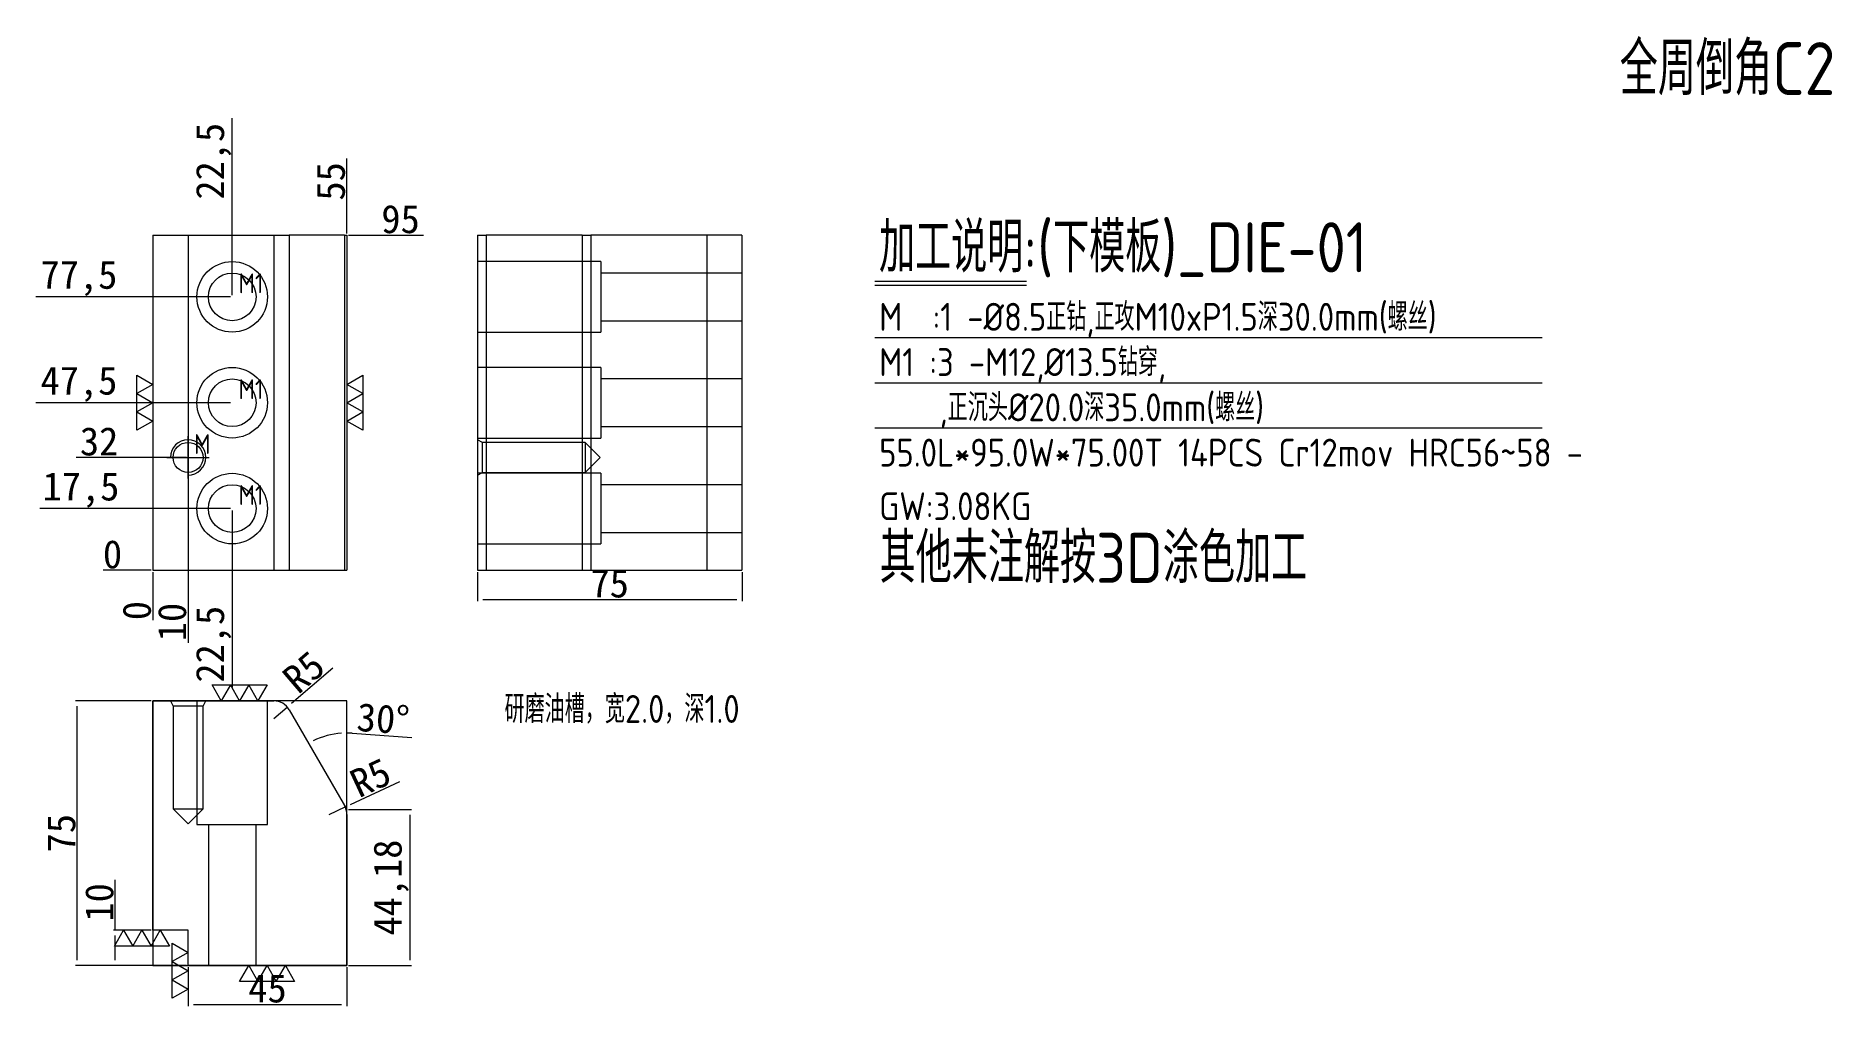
# Model space of a CAD drawing. Header units: millimetres. Extents: x 9172 to 9681, y 44809 to 45084.
import ezdxf

# ---------------------------------------------------------------- set-up
doc = ezdxf.new("R2010")
doc.units = ezdxf.units.MM
doc.linetypes.add('CENTER', pattern=[0])
doc.linetypes.add('DASHED', pattern=[0])
doc.layers.add('DIE', color=7, linetype='Continuous', true_color=0xffffff)
doc.layers.add('U1', color=7, linetype='Continuous', true_color=0xffffff)
doc.layers.add('dim', color=4, linetype='Continuous')
doc.layers.add('dim_temp', color=161, linetype='Continuous', lineweight=9)
doc.styles.add('_PUG_ERP', font='txt')
doc.styles.add('gbenor', font='gbenor.shx', dxfattribs={"bigfont": 'gbcbig'})
doc.dimstyles.new('_PUG_ERP', dxfattribs={"dimtxt": 8, "dimasz": 1.5, "dimexe": 0.5, "dimexo": 0.5, "dimgap": 0.5, "dimtad": 1, "dimtxsty": '_PUG_ERP', "dimblk": 'CLOSEDBLANK', "dimcen": 0, "dimclrd": 4, "dimclre": 4, "dimclrt": 3, "dimazin": 3, "dimtfac": 1, "dimtmove": 0, "dimatfit": 3, "dimldrblk": 'CLOSEDBLANK', "dimlwd": 9, "dimlwe": 9})

# ---------------------------------------------------------------- blocks, each defined once
blk = doc.blocks.new('*D1266')
at = {"layer": 'Defpoints', "color": 0}
for p in [(9260.15, 45027.5), (9268.4, 45027.5), (9205.15, 44932.5)]:
    blk.add_point(p, dxfattribs=at)
at = {"layer": 'dim_temp', "color": 4, "lineweight": 9}
blk.add_line((9260.65, 45027.5), (9281.85, 45027.5), dxfattribs=at)
at = {"layer": 'dim_temp', "color": 3, "lineweight": 18, "insert": (9275.37, 45032), "char_height": 8, "attachment_point": 5, "style": '_PUG_ERP'}
blk.add_mtext('95', dxfattribs=at)
blk = doc.blocks.new('_ClosedBlank')
blk = doc.blocks.new('*D1267')
at = {"layer": 'Defpoints', "color": 0}
for p in [(9196.9, 44932.5), (9205.15, 44932.5), (9205.15, 44932.5)]:
    blk.add_point(p, dxfattribs=at)
at = {"layer": 'dim_temp', "color": 4, "lineweight": 9}
blk.add_line((9204.65, 44932.5), (9191.06, 44932.5), dxfattribs=at)
at = {"layer": 'dim_temp', "color": 3, "lineweight": 18, "insert": (9193.73, 44937), "char_height": 8, "attachment_point": 5, "style": '_PUG_ERP'}
blk.add_mtext('0', dxfattribs=at)
blk = doc.blocks.new('*D1268')
at = {"layer": 'Defpoints', "color": 0}
for p in [(9196.9, 44950), (9227.65, 44950), (9205.15, 44932.5)]:
    blk.add_point(p, dxfattribs=at)
at = {"layer": 'dim_temp', "color": 4, "lineweight": 9}
blk.add_line((9227.15, 44950), (9173.16, 44950), dxfattribs=at)
at = {"layer": 'dim_temp', "color": 3, "lineweight": 18, "insert": (9184.78, 44955.26), "char_height": 8, "attachment_point": 5, "style": '_PUG_ERP'}
blk.add_mtext('17,5', dxfattribs=at)
blk = doc.blocks.new('*D1269')
at = {"layer": 'Defpoints', "color": 0}
for p in [(9196.9, 44964.5), (9215.15, 44964.5), (9205.15, 44932.5)]:
    blk.add_point(p, dxfattribs=at)
at = {"layer": 'dim_temp', "color": 4, "lineweight": 9}
blk.add_line((9214.65, 44964.5), (9183.44, 44964.5), dxfattribs=at)
at = {"layer": 'dim_temp', "color": 3, "lineweight": 18, "insert": (9189.92, 44969), "char_height": 8, "attachment_point": 5, "style": '_PUG_ERP'}
blk.add_mtext('32', dxfattribs=at)
blk = doc.blocks.new('*D1270')
at = {"layer": 'Defpoints', "color": 0}
for p in [(9196.9, 44980), (9227.65, 44980), (9205.15, 44932.5)]:
    blk.add_point(p, dxfattribs=at)
at = {"layer": 'dim_temp', "color": 4, "lineweight": 9}
blk.add_line((9227.15, 44980), (9172.01, 44980), dxfattribs=at)
at = {"layer": 'dim_temp', "color": 3, "lineweight": 18, "insert": (9184.21, 44985.26), "char_height": 8, "attachment_point": 5, "style": '_PUG_ERP'}
blk.add_mtext('47,5', dxfattribs=at)
blk = doc.blocks.new('*D1271')
at = {"layer": 'Defpoints', "color": 0}
for p in [(9196.9, 45010), (9227.65, 45010), (9205.15, 44932.5)]:
    blk.add_point(p, dxfattribs=at)
at = {"layer": 'dim_temp', "color": 4, "lineweight": 9}
blk.add_line((9227.15, 45010), (9172.01, 45010), dxfattribs=at)
at = {"layer": 'dim_temp', "color": 3, "lineweight": 18, "insert": (9184.21, 45015.26), "char_height": 8, "attachment_point": 5, "style": '_PUG_ERP'}
blk.add_mtext('77,5', dxfattribs=at)
blk = doc.blocks.new('*D1272')
at = {"layer": 'Defpoints', "color": 0}
for p in [(9227.65, 44950), (9205.15, 44932.5), (9227.65, 44924.25)]:
    blk.add_point(p, dxfattribs=at)
at = {"layer": 'dim_temp', "color": 4, "lineweight": 9}
blk.add_line((9227.65, 44949.5), (9227.65, 44899.37), dxfattribs=at)
at = {"layer": 'dim_temp', "color": 3, "lineweight": 18, "insert": (9222.38, 44911.56), "char_height": 8, "attachment_point": 5, "rotation": 90, "style": '_PUG_ERP'}
blk.add_mtext('22,5', dxfattribs=at)
blk = doc.blocks.new('*D1273')
at = {"layer": 'Defpoints', "color": 0}
for p in [(9215.15, 44964.5), (9205.15, 44932.5), (9215.15, 44924.25)]:
    blk.add_point(p, dxfattribs=at)
at = {"layer": 'dim_temp', "color": 4, "lineweight": 9}
blk.add_line((9215.15, 44964), (9215.15, 44911.94), dxfattribs=at)
at = {"layer": 'dim_temp', "color": 3, "lineweight": 18, "insert": (9210.65, 44917.85), "char_height": 8, "attachment_point": 5, "rotation": 90, "style": '_PUG_ERP'}
blk.add_mtext('10', dxfattribs=at)
blk = doc.blocks.new('*D1274')
at = {"layer": 'Defpoints', "color": 0}
for p in [(9205.15, 44932.5), (9205.15, 44932.5), (9205.15, 44924.25)]:
    blk.add_point(p, dxfattribs=at)
at = {"layer": 'dim_temp', "color": 4, "lineweight": 9}
blk.add_line((9205.15, 44932), (9205.15, 44918.42), dxfattribs=at)
at = {"layer": 'dim_temp', "color": 3, "lineweight": 18, "insert": (9200.65, 44921.08), "char_height": 8, "attachment_point": 5, "rotation": 90, "style": '_PUG_ERP'}
blk.add_mtext('0', dxfattribs=at)
blk = doc.blocks.new('*D1275')
at = {"layer": 'Defpoints', "color": 0}
for p in [(9260.15, 45035.75), (9260.15, 45027.5), (9205.15, 44932.5)]:
    blk.add_point(p, dxfattribs=at)
at = {"layer": 'dim_temp', "color": 4, "lineweight": 9}
blk.add_line((9260.15, 45028), (9260.15, 45049.2), dxfattribs=at)
at = {"layer": 'dim_temp', "color": 3, "lineweight": 18, "insert": (9255.65, 45042.73), "char_height": 8, "attachment_point": 5, "rotation": 90, "style": '_PUG_ERP'}
blk.add_mtext('55', dxfattribs=at)
blk = doc.blocks.new('*D1276')
at = {"layer": 'Defpoints', "color": 0}
for p in [(9227.65, 45035.75), (9227.65, 45010), (9205.15, 44932.5)]:
    blk.add_point(p, dxfattribs=at)
at = {"layer": 'dim_temp', "color": 4, "lineweight": 9}
blk.add_line((9227.65, 45010.5), (9227.65, 45060.63), dxfattribs=at)
at = {"layer": 'dim_temp', "color": 3, "lineweight": 18, "insert": (9222.38, 45048.44), "char_height": 8, "attachment_point": 5, "rotation": 90, "style": '_PUG_ERP'}
blk.add_mtext('22,5', dxfattribs=at)
blk = doc.blocks.new('*D1277')
at = {"layer": 'Defpoints', "color": 0}
for p in [(9297.15, 44932.5), (9372.15, 44932.5), (9372.15, 44924.25)]:
    blk.add_point(p, dxfattribs=at)
at = {"layer": 'dim_temp', "color": 4, "lineweight": 9}
for p, q in [((9297.15, 44932), (9297.15, 44923.75)), ((9372.15, 44932), (9372.15, 44923.75)), ((9298.65, 44924.25), (9370.65, 44924.25))]:
    blk.add_line(p, q, dxfattribs=at)
at = {"layer": 'dim_temp', "color": 3, "lineweight": 18, "insert": (9334.65, 44928.75), "char_height": 8, "attachment_point": 5, "style": '_PUG_ERP'}
blk.add_mtext('75', dxfattribs=at)
blk = doc.blocks.new('*D1278')
at = {"layer": 'Defpoints', "color": 0}
for p in [(9215.15, 44820.5), (9260.15, 44820.5), (9260.15, 44809.47)]:
    blk.add_point(p, dxfattribs=at)
at = {"layer": 'dim_temp', "color": 4, "lineweight": 9}
for p, q in [((9215.15, 44820), (9215.15, 44808.97)), ((9260.15, 44820), (9260.15, 44808.97)), ((9216.65, 44809.47), (9258.65, 44809.47))]:
    blk.add_line(p, q, dxfattribs=at)
at = {"layer": 'dim_temp', "color": 3, "lineweight": 18, "insert": (9237.65, 44813.97), "char_height": 8, "attachment_point": 5, "style": '_PUG_ERP'}
blk.add_mtext('45', dxfattribs=at)
blk = doc.blocks.new('*D1279')
at = {"layer": 'Defpoints', "color": 0}
for p in [(9183.74, 44895.5), (9205.15, 44895.5), (9215.15, 44820.5)]:
    blk.add_point(p, dxfattribs=at)
at = {"layer": 'dim_temp', "color": 4, "lineweight": 9}
for p, q in [((9204.65, 44895.5), (9183.24, 44895.5)), ((9183.74, 44822), (9183.74, 44894)), ((9214.65, 44820.5), (9183.24, 44820.5))]:
    blk.add_line(p, q, dxfattribs=at)
at = {"layer": 'dim_temp', "color": 3, "lineweight": 18, "insert": (9179.24, 44858), "char_height": 8, "attachment_point": 5, "rotation": 90, "style": '_PUG_ERP'}
blk.add_mtext('75', dxfattribs=at)
blk = doc.blocks.new('*D1280')
at = {"layer": 'Defpoints', "color": 0}
for p in [(9260.15, 44864.68), (9260.15, 44820.5), (9277.97, 44820.5)]:
    blk.add_point(p, dxfattribs=at)
at = {"layer": 'dim_temp', "color": 4, "lineweight": 9}
for p, q in [((9260.65, 44864.68), (9278.47, 44864.68)), ((9277.97, 44863.18), (9277.97, 44822)), ((9260.65, 44820.5), (9278.47, 44820.5))]:
    blk.add_line(p, q, dxfattribs=at)
at = {"layer": 'dim_temp', "color": 3, "lineweight": 18, "insert": (9272.71, 44842.59), "char_height": 8, "attachment_point": 5, "rotation": 90, "style": '_PUG_ERP'}
blk.add_mtext('44,18', dxfattribs=at)
blk = doc.blocks.new('*D1281')
at = {"layer": 'Defpoints', "color": 0}
for p in [(9243.8, 44893), (9252.72, 44885.07), (9260.15, 44864.68), (9260.15, 44863.34), (9260.15, 44820.5)]:
    blk.add_point(p, dxfattribs=at)
at = {"layer": 'dim_temp', "color": 4, "lineweight": 9}
for p, q in [((9260.15, 44865.18), (9260.15, 44886.88)), ((9261.64, 44886.33), (9278.6, 44885.16))]:
    blk.add_line(p, q, dxfattribs=at)
for start, end in [(93.9611, 116.0389), (86.0389, 90)]:
    blk.add_arc((9260.15, 44864.68), 21.7, start, end, dxfattribs=at)
at = {"layer": 'dim_temp', "color": 3, "lineweight": 18, "insert": (9270.45, 44890.42), "char_height": 8, "attachment_point": 5, "rotation": 356.0389, "style": '_PUG_ERP'}
blk.add_mtext('30%%d', dxfattribs=at)
blk = doc.blocks.new('*D1282')
at = {"layer": 'Defpoints', "color": 0}
for p in [(9243.27, 44893.75), (9239.47, 44890.5)]:
    blk.add_point(p, dxfattribs=at)
at = {"layer": 'dim_temp', "color": 4, "lineweight": 9}
for p, q in [((9256.15, 44904.76), (9244.41, 44894.72)), ((9239.47, 44890.5), (9243.27, 44893.75))]:
    blk.add_line(p, q, dxfattribs=at)
at = {"layer": 'dim_temp', "color": 3, "lineweight": 18, "insert": (9247.93, 44903.65), "char_height": 8, "attachment_point": 5, "rotation": 40.5147, "style": '_PUG_ERP'}
blk.add_mtext('R5', dxfattribs=at)
blk = doc.blocks.new('*D1283')
at = {"layer": 'Defpoints', "color": 0}
for p in [(9255.15, 44863.34), (9259.68, 44865.45)]:
    blk.add_point(p, dxfattribs=at)
at = {"layer": 'dim_temp', "color": 4, "lineweight": 9}
for p, q in [((9275.06, 44872.58), (9261.04, 44866.08)), ((9255.15, 44863.34), (9259.68, 44865.45))]:
    blk.add_line(p, q, dxfattribs=at)
at = {"layer": 'dim_temp', "color": 3, "lineweight": 18, "insert": (9266.84, 44873.73), "char_height": 8, "attachment_point": 5, "rotation": 24.8921, "style": '_PUG_ERP'}
blk.add_mtext('R5', dxfattribs=at)
blk = doc.blocks.new('*D1284')
at = {"layer": 'Defpoints', "color": 0}
for p in [(9194.52, 44830.5), (9205.15, 44830.5), (9215.15, 44820.5)]:
    blk.add_point(p, dxfattribs=at)
at = {"layer": 'dim_temp', "color": 4, "lineweight": 9}
for p, q in [((9194.52, 44830.5), (9194.52, 44844.81)), ((9204.65, 44830.5), (9194.02, 44830.5)), ((9194.52, 44822), (9194.52, 44829)), ((9214.65, 44820.5), (9194.02, 44820.5))]:
    blk.add_line(p, q, dxfattribs=at)
at = {"layer": 'dim_temp', "color": 3, "lineweight": 18, "insert": (9190.02, 44838.4), "char_height": 8, "attachment_point": 5, "rotation": 90, "style": '_PUG_ERP'}
blk.add_mtext('10', dxfattribs=at)

msp = doc.modelspace()

# ---------------------------------------------------------------- linework, layer by layer
at = {"layer": 'DIE', "color": 11, "linetype": 'Continuous', "lineweight": 18}
for p, q in [((9205.146, 45027.5), (9239.465, 45027.5)), ((9205.146, 45027.5), (9205.146, 44932.5)), ((9239.465, 45027.5), (9243.795, 45027.5)), ((9259.476, 45027.5), (9243.795, 45027.5)), ((9259.476, 45027.5), (9260.146, 45027.5)), ((9260.146, 45027.5), (9260.146, 44932.5)), ((9297.146, 45027.5), (9299.646, 45027.5)), ((9297.146, 45027.5), (9297.146, 44932.5)), ((9326.805, 45027.5), (9299.646, 45027.5)), ((9326.805, 45027.5), (9329.305, 45027.5)), ((9372.146, 45027.5), (9329.305, 45027.5)), ((9372.146, 45027.5), (9372.146, 44932.5)), ((9205.146, 44932.5), (9239.465, 44932.5)), ((9239.465, 44932.5), (9243.795, 44932.5)), ((9243.795, 44932.5), (9259.476, 44932.5)), ((9259.476, 44932.5), (9260.146, 44932.5)), ((9297.146, 44932.5), (9299.646, 44932.5)), ((9299.646, 44932.5), (9326.805, 44932.5)), ((9326.805, 44932.5), (9329.305, 44932.5)), ((9329.305, 44932.5), (9372.146, 44932.5)), ((9205.146, 44895.5), (9239.465, 44895.5)), ((9205.146, 44830.5), (9205.146, 44895.5)), ((9243.795, 44893), (9260.146, 44864.681)), ((9260.146, 44863.341), (9260.146, 44820.5)), ((9215.146, 44830.5), (9205.146, 44830.5)), ((9215.146, 44820.5), (9215.146, 44830.5)), ((9260.146, 44820.5), (9215.146, 44820.5))]:
    msp.add_line(p, q, dxfattribs=at)
at = {"layer": 'DIE', "color": 11, "linetype": 'DASHED', "lineweight": 13, "ltscale": 0.360829}
for p, q in [((9215.146, 45027.5), (9215.146, 44932.5)), ((9362.146, 45027.5), (9362.146, 44932.5))]:
    msp.add_line(p, q, dxfattribs=at)
at = {"layer": 'DIE', "color": 155, "linetype": 'Continuous', "lineweight": 18}
for p, q in [((9239.465, 45027.5), (9239.465, 44932.5)), ((9243.795, 45027.5), (9243.795, 44932.5)), ((9259.476, 45027.5), (9259.476, 44932.5)), ((9299.646, 45027.5), (9299.646, 44932.5)), ((9326.805, 45027.5), (9326.805, 44932.5)), ((9329.305, 45027.5), (9329.305, 44932.5))]:
    msp.add_line(p, q, dxfattribs=at)
at = {"layer": 'DIE', "color": 31, "linetype": 'DASHED', "lineweight": 13, "ltscale": 0.360829}
for p, q in [((9332.146, 45020), (9297.146, 45020)), ((9332.146, 45020), (9332.146, 45000)), ((9372.146, 45016.753), (9332.146, 45016.753)), ((9332.146, 45003.247), (9372.146, 45003.247)), ((9297.146, 45000), (9332.146, 45000)), ((9332.146, 44990), (9297.146, 44990)), ((9332.146, 44990), (9332.146, 44970)), ((9372.146, 44986.753), (9332.146, 44986.753)), ((9297.146, 44970), (9332.146, 44970)), ((9332.146, 44973.247), (9372.146, 44973.247)), ((9332.146, 44960), (9297.146, 44960)), ((9332.146, 44960), (9332.146, 44940)), ((9372.146, 44956.753), (9332.146, 44956.753)), ((9297.146, 44940), (9332.146, 44940)), ((9332.146, 44943.247), (9372.146, 44943.247)), ((9217.646, 44895.5), (9217.646, 44860.5)), ((9237.646, 44860.5), (9237.646, 44895.5)), ((9217.646, 44860.5), (9237.646, 44860.5)), ((9220.892, 44860.5), (9220.892, 44820.5)), ((9234.399, 44820.5), (9234.399, 44860.5))]:
    msp.add_line(p, q, dxfattribs=at)
at = {"layer": 'DIE', "color": 1, "linetype": 'CENTER', "lineweight": 18, "ltscale": 0.360829}
for p, q in [((9215.146, 44958.5), (9215.146, 44970.5)), ((9209.146, 44964.5), (9221.146, 44964.5))]:
    msp.add_line(p, q, dxfattribs=at)
at = {"layer": 'DIE', "color": 5, "linetype": 'DASHED', "lineweight": 13, "ltscale": 0.360829}
for p, q in [((9298.64, 44968.753), (9297.146, 44969.5)), ((9327.726, 44968.753), (9298.64, 44968.753)), ((9298.64, 44964.5), (9298.64, 44968.753)), ((9331.979, 44964.5), (9327.726, 44968.753)), ((9327.726, 44968.753), (9327.726, 44960.247)), ((9297.146, 44959.5), (9298.64, 44960.247)), ((9298.64, 44960.247), (9298.64, 44964.5)), ((9298.64, 44960.247), (9327.726, 44960.247)), ((9327.726, 44960.247), (9331.979, 44964.5)), ((9210.146, 44895.5), (9210.893, 44894.006)), ((9210.893, 44894.006), (9210.893, 44864.92)), ((9219.399, 44894.006), (9210.893, 44894.006)), ((9219.399, 44894.006), (9220.146, 44895.5)), ((9219.399, 44864.92), (9219.399, 44894.006)), ((9210.893, 44864.92), (9215.146, 44860.667)), ((9210.893, 44864.92), (9219.399, 44864.92)), ((9215.146, 44860.667), (9219.399, 44864.92))]:
    msp.add_line(p, q, dxfattribs=at)
at = {"layer": 'DIE', "color": 42, "linetype": 'Continuous', "lineweight": 18}
for centre, radius in [((9227.646, 45010), 10), ((9227.646, 45010), 6.753), ((9227.646, 44980), 10), ((9227.646, 44980), 6.753), ((9215.146, 44964.5), 4.253), ((9227.646, 44950), 10), ((9227.646, 44950), 6.753)]:
    msp.add_circle(centre, radius, dxfattribs=at)
msp.add_arc((9215.146, 44964.5), 5, 270, 180, dxfattribs=at)
at = {"layer": 'DIE', "color": 11, "linetype": 'Continuous', "lineweight": 18}
for centre, start, end in [((9239.465, 44890.5), 30, 90), ((9255.146, 44863.341), 0, 30)]:
    msp.add_arc(centre, 5, start, end, dxfattribs=at)
at = {"layer": 'dim', "color": 8, "linetype": 'Continuous', "lineweight": 18}
for p, q in [((9409.844, 45014.489), (9452.785, 45014.489)), ((9409.844, 45013.306), (9452.785, 45013.306)), ((9409.844, 44998.506), (9598.912, 44998.506)), ((9409.844, 44985.677), (9598.912, 44985.677)), ((9409.844, 44972.849), (9598.912, 44972.849))]:
    msp.add_line(p, q, dxfattribs=at)
at = {"layer": 'dim', "lineweight": 18}
for points in [[(9200.646, 44987.794), (9205.146, 44985.196), (9200.646, 44982.598), (9205.146, 44980), (9200.646, 44977.402), (9205.146, 44974.804), (9200.646, 44972.206), (9200.646, 44987.794)], [(9264.646, 44972.206), (9260.146, 44974.804), (9264.646, 44977.402), (9260.146, 44980), (9264.646, 44982.598), (9260.146, 44985.196), (9264.646, 44987.794), (9264.646, 44972.206)], [(9237.54, 44900), (9234.942, 44895.5), (9232.344, 44900), (9229.746, 44895.5), (9227.148, 44900), (9224.55, 44895.5), (9221.952, 44900), (9237.54, 44900)], [(9194.25, 44826), (9196.848, 44830.5), (9199.446, 44826), (9202.044, 44830.5), (9204.642, 44826), (9207.24, 44830.5), (9209.838, 44826), (9194.25, 44826)], [(9210.646, 44826.806), (9215.146, 44824.208), (9210.646, 44821.61), (9215.146, 44819.012), (9210.646, 44816.414), (9215.146, 44813.816), (9210.646, 44811.218), (9210.646, 44826.806)], [(9229.746, 44816), (9232.344, 44820.5), (9234.942, 44816), (9237.54, 44820.5), (9240.138, 44816), (9242.736, 44820.5), (9245.334, 44816), (9229.746, 44816)]]:
    msp.add_lwpolyline(points, close=True, dxfattribs=at)
at = {"layer": 'dim', "color": 252, "linetype": 'DASHED', "lineweight": 18, "ltscale": 0.360829}
msp.add_lwpolyline([(9205.146, 44820.5), (9260.146, 44820.5), (9260.146, 44895.5), (9205.146, 44895.5)], close=True, dxfattribs=at)

# ---------------------------------------------------------------- texts
at = {"layer": 'dim', "color": 4, "lineweight": 18, "style": 'gbenor'}
for s, height, p in [('加工说明:(下模板)_DIE-01', 14.2, (9410.984, 45016.939)), ('M1', 5.6, (9229.436, 45011.046)), ('M  :1 -%%c8.5正钻,正攻M10xP1.5深30.0mm(螺丝)', 7.9, (9411.029, 45000.394)), ('M1 :3 -M12,%%c13.5钻穿,', 7.9, (9411.029, 44987.565)), ('M1', 5.6, (9229.436, 44981.046)), ('    ,正沉头%%c20.0深35.0mm(螺丝)', 7.9, (9411.029, 44974.737)), ('M', 5.6, (9216.836, 44965.496)), ('55.0L*95.0W*75.00T 14PCS Cr12mov HRC56~58 - ', 7.9, (9411.029, 44961.908)), ('M1', 5.6, (9229.436, 44951.046)), ('GW:3.08KG ', 7.9, (9411.029, 44946.714)), ('研磨油槽，宽2.0，深1.0', 7.9, (9304.832, 44889.259))]:
    msp.add_text(s, height=height, dxfattribs=at).set_placement(p)
at = {"layer": 'dim', "color": 21, "lineweight": 18, "style": 'gbenor'}
msp.add_text('其他未注解按3D涂色加工', height=14.2, dxfattribs=at).set_placement((9411.16, 44928.925))
at = {"layer": 'U1', "color": 3, "lineweight": 18, "style": 'gbenor'}
msp.add_text('全周倒角C2', height=15, dxfattribs=at).set_placement((9620.934, 45067.194))

# ---------------------------------------------------------------- dimensions: what is measured, and where the dimension line sits
at = {"layer": 'dim_temp', "lineweight": 18}
for feature_location, offset, dtype, origin, picture, middle in [((9227.646, 45010), (0, 25.75), 1, (9205.146, 44932.5), '*D1276', (9222.384, 45048.44)), ((9260.146, 45027.5), (0, 8.25), 1, (9205.146, 44932.5), '*D1275', (9255.646, 45042.726)), ((9260.146, 45027.5), (8.25, 0), 0, (9205.146, 44932.5), '*D1266', (9275.372, 45032)), ((9227.646, 45010), (-30.75, 0), 0, (9205.146, 44932.5), '*D1271', (9184.205, 45015.262)), ((9227.646, 44980), (-30.75, 0), 0, (9205.146, 44932.5), '*D1270', (9184.205, 44985.262)), ((9215.146, 44964.5), (-18.25, 0), 0, (9205.146, 44932.5), '*D1269', (9189.919, 44969)), ((9227.646, 44950), (-30.75, 0), 0, (9205.146, 44932.5), '*D1268', (9184.777, 44955.262)), ((9215.146, 44964.5), (0, -40.25), 1, (9205.146, 44932.5), '*D1273', (9210.646, 44917.845)), ((9227.646, 44950), (0, -25.75), 1, (9205.146, 44932.5), '*D1272', (9222.384, 44911.56)), ((9205.145624333, 44932.5), (-8.25, 0), 0, (9205.145624333, 44932.5), '*D1267', (9193.728957667, 44937)), ((9205.145624333, 44932.5), (0, -8.25), 1, (9205.145624333, 44932.5), '*D1274', (9200.645624333, 44921.083333333))]:
    dim = msp.add_ordinate_dim(feature_location=feature_location, offset=offset, dtype=dtype, origin=origin, dimstyle='_PUG_ERP', dxfattribs=at)
    dim.commit()
    dim.dimension.update_dxf_attribs({"geometry": picture, "text_midpoint": middle})
for base, p1, p2, picture, middle in [((9372.146, 44924.25), (9297.146, 44932.5), (9372.146, 44932.5), '*D1277', (9334.646, 44928.75)), ((9260.146, 44809.471), (9215.146, 44820.5), (9260.146, 44820.5), '*D1278', (9237.646, 44813.971))]:
    dim = msp.add_linear_dim(base=base, p1=p1, p2=p2, dimstyle='_PUG_ERP', dxfattribs=at)
    dim.commit()
    dim.dimension.update_dxf_attribs({"geometry": picture, "text_midpoint": middle})
for center, mpoint, picture, middle in [((9239.465, 44890.5), (9243.266, 44893.748), '*D1282', (9247.927, 44903.65)), ((9255.146, 44863.341), (9259.681, 44865.445), '*D1283', (9266.836, 44873.726))]:
    dim = msp.add_radius_dim(center=center, mpoint=mpoint, dimstyle='_PUG_ERP', dxfattribs=at)
    dim.commit()
    dim.dimension.update_dxf_attribs({"geometry": picture, "text_midpoint": middle})
for base, p1, p2, picture, middle in [((9183.743, 44895.5), (9215.146, 44820.5), (9205.146, 44895.5), '*D1279', (9179.243, 44858)), ((9277.972, 44820.5), (9260.146, 44864.681), (9260.146, 44820.5), '*D1280', (9272.71, 44842.59)), ((9194.517, 44830.5), (9215.146, 44820.5), (9205.146, 44830.5), '*D1284', (9190.017, 44838.405))]:
    dim = msp.add_linear_dim(base=base, p1=p1, p2=p2, angle=90, dimstyle='_PUG_ERP', dxfattribs=at)
    dim.commit()
    dim.dimension.update_dxf_attribs({"geometry": picture, "text_midpoint": middle})
dim = msp.add_angular_dim_2l(base=(9252.723, 44885.073), line1=((9260.146, 44863.341), (9260.146, 44820.5)), line2=((9243.795, 44893), (9260.146, 44864.681)), dimstyle='_PUG_ERP', dxfattribs=at)
dim.commit()
dim.dimension.update_dxf_attribs({"geometry": '*D1281', "text_midpoint": (9270.448, 44890.422)})

doc.saveas('drawing.dxf')
